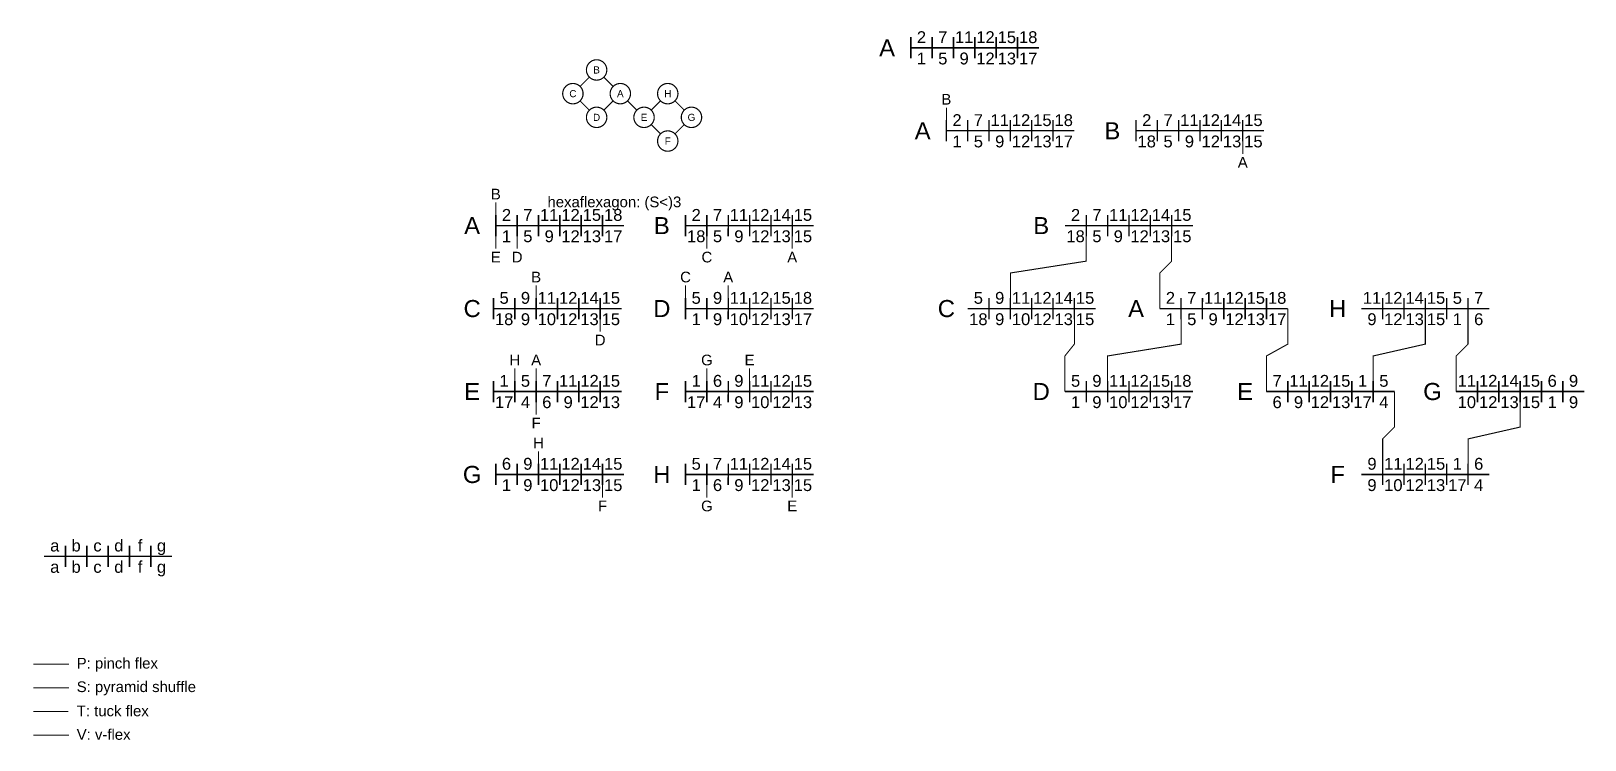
# Model space of a CAD drawing. Header units: inches. Extents: x -28 to 119, y -31 to 35.
# Drawn here: x 53.9 to 119.4, y -26.2 to 3.7 of the extents above; entities that cross this region are included whole.
import ezdxf
from ezdxf.enums import TextEntityAlignment as Align

# ---------------------------------------------------------------- set-up
doc = ezdxf.new("R2010")
doc.units = ezdxf.units.IN
doc.header["$LTSCALE"] = 0.5
doc.header["$MEASUREMENT"] = 0
doc.linetypes.add('DASHED', pattern=[0.75, 0.5, -0.25])
doc.linetypes.add('DIVIDE', pattern=[1.25, 0.5, -0.25, 0, -0.25, 0, -0.25])
for name, color, linetype in [('flex pinch', 7, 'Continuous'), ('flex pyramid shuffle', 10, 'DASHED'), ('flex tuck', 150, 'Continuous'), ('flex v', 82, 'DIVIDE'), ('state-separator', 252, 'Continuous'), ('states', 7, 'Continuous')]:
    doc.layers.add(name, color=color, linetype=linetype)
doc.styles.add('Arial', font='ARIAL.TTF')

# ---------------------------------------------------------------- blocks, each defined once
blk = doc.blocks.new('state3', base_point=(54.45, -18.45))
at = {"layer": 'state-separator', "const_width": 0.06}
for points in [[(55.349888, -18.9), (55.350113, -18)], [(56.249888, -18.9), (56.250113, -18)], [(57.149888, -18.9), (57.150113, -18)], [(58.049886, -18.9), (58.050114, -18)], [(58.949886, -18.9), (58.950114, -18)], [(59.85, -18.45), (54.45, -18.45)]]:
    blk.add_lwpolyline(points, dxfattribs=at)
at = {"style": 'Arial'}
for tag, p in [('a', (54.899884, -18)), ('b', (55.799884, -18)), ('c', (56.699937, -18)), ('d', (57.599884, -18)), ('f', (58.49992, -18)), ('g', (59.399884, -18)), ('a', (54.899884, -18.9)), ('b', (55.799884, -18.9)), ('c', (56.699937, -18.9)), ('d', (57.599884, -18.9)), ('f', (58.49992, -18.9)), ('g', (59.399884, -18.9))]:
    blk.add_attdef(tag, text='', height=0.5, dxfattribs=at).set_placement(p, align=Align.MIDDLE_CENTER)

msp = doc.modelspace()

# ---------------------------------------------------------------- linework, layer by layer
at = {"const_width": 0.050116}
for points in [[(77.74999, 2.496669, 1), (77.74999, 1.637305, 1)], [(76.750083, 1.496669, 1), (76.750083, 0.637305, 1)], [(78.749929, 1.496669, 1), (78.749929, 0.637305, 1)], [(80.750022, 1.496669, 1), (80.750022, 0.637305, 1)], [(77.750108, 0.496669, 1), (77.750108, -0.362695, 1)], [(79.74999, 0.496669, 1), (79.74999, -0.362695, 1)], [(81.749962, 0.496669, 1), (81.749962, -0.362695, 1)], [(80.74984, -0.503331, 1), (80.74984, -1.362695, 1)]]:
    msp.add_lwpolyline(points, format="xyb", close=True, dxfattribs=at)
at = {"layer": 'flex pinch', "const_width": 0.04413}
msp.add_lwpolyline([(55.5, -23), (54, -23)], dxfattribs=at)
at = {"layer": 'flex pyramid shuffle'}
for points, const_width in [([(77.440901, 1.757685), (77.049917, 1.366819)], 0.0441), ([(78.059147, 1.757811), (78.45006, 1.366874)], 0.0441), ([(77.05924, 0.757811), (77.450153, 0.366874)], 0.0441), ([(78.440926, 0.757685), (78.049942, 0.366819)], 0.0441), ([(79.059086, 0.757811), (79.449999, 0.366874)], 0.0441), ([(80.440808, 0.757685), (80.049824, 0.366819)], 0.0441), ([(81.059179, 0.757811), (81.450092, 0.366874)], 0.0441), ([(92.500101, 0.478412), (92.5, -0.5)], 0.0441), ([(80.059147, -0.242189), (80.45006, -0.633126)], 0.0441), ([(81.440658, -0.242315), (81.049674, -0.633181)], 0.0441), ([(105, -0.5), (104.999899, -1.478412)], 0.0441), ([(73.500101, -3.521588), (73.5, -4.5)], 0.0441), ([(73.5, -4.5), (73.499899, -5.478412)], 0.0441), ([(74.4, -4.5), (74.399899, -5.478412)], 0.0441), ([(82.4, -4.5), (82.399899, -5.478412)], 0.0441), ([(86, -4.5), (85.999899, -5.478412)], 0.0441), ([(98.399541, -4.5), (98.3995, -6), (95.1998, -6.5), (95.199777, -8)], 0.0441), ([(101.999541, -4.5), (101.9995, -6), (101.500023, -6.5), (101.5, -8)], 0.0441), ([(75.200368, -7.021588), (75.200268, -8)], 0.0441), ([(81.5001, -7.021588), (81.5, -8)], 0.0441), ([(83.3001, -7.021588), (83.3, -8)], 0.0441), ([(77.900268, -8), (77.900167, -8.978412)], 0.0441), ([(97.899777, -8), (97.899735, -9.5), (97.500023, -10), (97.5, -11.5)], 0.0441), ([(102.4, -8), (102.399959, -9.5), (99.300023, -10), (99.3, -11.5)], 0.0441), ([(106.9, -8), (106.899959, -9.5), (106.000023, -10), (106, -11.5)], 0.0441), ([(112.699508, -8), (112.699467, -9.5), (110.500023, -10), (110.5, -11.5)], 0.0441), ([(114.499508, -8), (114.499467, -9.5), (113.999752, -10), (113.999729, -11.5)], 0.0441), ([(74.300388, -10.521588), (74.300288, -11.5)], 0.0441), ([(75.200388, -10.521588), (75.200288, -11.5)], 0.0441), ([(82.4001, -10.521588), (82.4, -11.5)], 0.0441), ([(84.2001, -10.521588), (84.2, -11.5)], 0.0441), ([(75.200288, -11.5), (75.200187, -12.478412)], 0.0441), ([(111.4, -11.5), (111.399959, -13), (110.900023, -13.5), (110.9, -15)], 0.0441), ([(116.699729, -11.5), (116.699688, -13), (114.500023, -13.5), (114.5, -15)], 0.0441), ([(75.3001, -14.021588), (75.3, -15)], 0.0441), ([(78, -15), (77.999899, -15.978412)], 0.0441), ([(82.4, -15), (82.399899, -15.978412)], 0.0441), ([(86, -15), (85.999899, -15.978412)], 0.0441), ([(55.5, -24), (54, -24)], 0.04413)]:
    msp.add_lwpolyline(points, dxfattribs=dict(at, const_width=const_width))
at = {"layer": 'flex tuck'}
msp.add_lwpolyline([(55.5, -25, 0, 0.2, 0), (55.2, -25, 0.0441, 0.0441, 0), (54, -25, 0.04413, 0.04413, 0)], format="xyseb", dxfattribs=at)
at = {"layer": 'flex v', "const_width": 0.04413}
msp.add_lwpolyline([(55.5, -26), (54, -26)], dxfattribs=at)
at = {"layer": 'state-separator', "const_width": 0.06}
for points in [[(90.999888, 2.55), (91.000113, 3.45)], [(92.499888, -0.95), (92.500113, -0.05)], [(100.499888, -0.95), (100.500113, -0.05)], [(73.499888, -4.95), (73.500113, -4.05)], [(81.499888, -4.95), (81.500113, -4.05)], [(73.400156, -8.45), (73.400381, -7.55)], [(81.499888, -8.45), (81.500113, -7.55)], [(73.400176, -11.95), (73.400401, -11.05)], [(81.499888, -11.95), (81.500113, -11.05)], [(73.499888, -15.45), (73.500113, -14.55)], [(81.499888, -15.45), (81.500113, -14.55)], [(55.349888, -18.9), (55.350113, -18)], [(56.249888, -18.9), (56.250113, -18)], [(57.149888, -18.9), (57.150113, -18)], [(58.049886, -18.9), (58.050114, -18)], [(58.949886, -18.9), (58.950114, -18)], [(59.85, -18.45), (54.45, -18.45)]]:
    msp.add_lwpolyline(points, dxfattribs=at)

# ---------------------------------------------------------------- block references
ref = msp.add_blockref('state3', (91, 3))
ref.add_attrib('a', '2', dxfattribs={"height": 0.5, "style": 'Arial'}).set_placement((91.450155, 3.45), align=Align.MIDDLE_CENTER)
ref.add_attrib('b', '7', dxfattribs={"height": 0.5, "style": 'Arial'}).set_placement((92.349972, 3.45), align=Align.MIDDLE_CENTER)
ref.add_attrib('c', '11', dxfattribs={"height": 0.5, "style": 'Arial'}).set_placement((93.250111, 3.45), align=Align.MIDDLE_CENTER)
ref.add_attrib('d', '12', dxfattribs={"height": 0.5, "style": 'Arial'}).set_placement((94.150059, 3.45), align=Align.MIDDLE_CENTER)
ref.add_attrib('f', '15', dxfattribs={"height": 0.5, "style": 'Arial'}).set_placement((95.050094, 3.45), align=Align.MIDDLE_CENTER)
ref.add_attrib('g', '18', dxfattribs={"height": 0.5, "style": 'Arial'}).set_placement((95.950059, 3.45), align=Align.MIDDLE_CENTER)
ref.add_attrib('a', '1', dxfattribs={"height": 0.5, "style": 'Arial'}).set_placement((91.449972, 2.55), align=Align.MIDDLE_CENTER)
ref.add_attrib('b', '5', dxfattribs={"height": 0.5, "style": 'Arial'}).set_placement((92.349972, 2.55), align=Align.MIDDLE_CENTER)
ref.add_attrib('c', '9', dxfattribs={"height": 0.5, "style": 'Arial'}).set_placement((93.250024, 2.55), align=Align.MIDDLE_CENTER)
ref.add_attrib('d', '12', dxfattribs={"height": 0.5, "style": 'Arial'}).set_placement((94.150059, 2.55), align=Align.MIDDLE_CENTER)
ref.add_attrib('f', '13', dxfattribs={"height": 0.5, "style": 'Arial'}).set_placement((95.049992, 2.55), align=Align.MIDDLE_CENTER)
ref.add_attrib('g', '17', dxfattribs={"height": 0.5, "style": 'Arial'}).set_placement((95.949956, 2.55), align=Align.MIDDLE_CENTER)
ref = msp.add_blockref('state3', (92.5, -0.5))
ref.add_attrib('a', '2', dxfattribs={"height": 0.5, "style": 'Arial'}).set_placement((92.950155, -0.05), align=Align.MIDDLE_CENTER)
ref.add_attrib('b', '7', dxfattribs={"height": 0.5, "style": 'Arial'}).set_placement((93.849884, -0.05), align=Align.MIDDLE_CENTER)
ref.add_attrib('c', '11', dxfattribs={"height": 0.5, "style": 'Arial'}).set_placement((94.749937, -0.05), align=Align.MIDDLE_CENTER)
ref.add_attrib('d', '12', dxfattribs={"height": 0.5, "style": 'Arial'}).set_placement((95.649884, -0.05), align=Align.MIDDLE_CENTER)
ref.add_attrib('f', '15', dxfattribs={"height": 0.5, "style": 'Arial'}).set_placement((96.54992, -0.05), align=Align.MIDDLE_CENTER)
ref.add_attrib('g', '18', dxfattribs={"height": 0.5, "style": 'Arial'}).set_placement((97.449884, -0.05), align=Align.MIDDLE_CENTER)
ref.add_attrib('a', '1', dxfattribs={"height": 0.5, "style": 'Arial'}).set_placement((92.950155, -0.95), align=Align.MIDDLE_CENTER)
ref.add_attrib('b', '5', dxfattribs={"height": 0.5, "style": 'Arial'}).set_placement((93.850155, -0.95), align=Align.MIDDLE_CENTER)
ref.add_attrib('c', '9', dxfattribs={"height": 0.5, "style": 'Arial'}).set_placement((94.750207, -0.95), align=Align.MIDDLE_CENTER)
ref.add_attrib('d', '12', dxfattribs={"height": 0.5, "style": 'Arial'}).set_placement((95.650426, -0.95), align=Align.MIDDLE_CENTER)
ref.add_attrib('f', '13', dxfattribs={"height": 0.5, "style": 'Arial'}).set_placement((96.550461, -0.95), align=Align.MIDDLE_CENTER)
ref.add_attrib('g', '17', dxfattribs={"height": 0.5, "style": 'Arial'}).set_placement((97.450426, -0.95), align=Align.MIDDLE_CENTER)
ref = msp.add_blockref('state3', (100.5, -0.5))
ref.add_attrib('a', '2', dxfattribs={"height": 0.5, "style": 'Arial'}).set_placement((100.94992, -0.05), align=Align.MIDDLE_CENTER)
ref.add_attrib('b', '7', dxfattribs={"height": 0.5, "style": 'Arial'}).set_placement((101.849884, -0.05), align=Align.MIDDLE_CENTER)
ref.add_attrib('c', '11', dxfattribs={"height": 0.5, "style": 'Arial'}).set_placement((102.749937, -0.05), align=Align.MIDDLE_CENTER)
ref.add_attrib('d', '12', dxfattribs={"height": 0.5, "style": 'Arial'}).set_placement((103.649993, -0.05), align=Align.MIDDLE_CENTER)
ref.add_attrib('f', '14', dxfattribs={"height": 0.5, "style": 'Arial'}).set_placement((104.54992, -0.05), align=Align.MIDDLE_CENTER)
ref.add_attrib('g', '15', dxfattribs={"height": 0.5, "style": 'Arial'}).set_placement((105.449884, -0.05), align=Align.MIDDLE_CENTER)
ref.add_attrib('a', '18', dxfattribs={"height": 0.5, "style": 'Arial'}).set_placement((100.949956, -0.95), align=Align.MIDDLE_CENTER)
ref.add_attrib('b', '5', dxfattribs={"height": 0.5, "style": 'Arial'}).set_placement((101.850155, -0.95), align=Align.MIDDLE_CENTER)
ref.add_attrib('c', '9', dxfattribs={"height": 0.5, "style": 'Arial'}).set_placement((102.750207, -0.95), align=Align.MIDDLE_CENTER)
ref.add_attrib('d', '12', dxfattribs={"height": 0.5, "style": 'Arial'}).set_placement((103.650426, -0.95), align=Align.MIDDLE_CENTER)
ref.add_attrib('f', '13', dxfattribs={"height": 0.5, "style": 'Arial'}).set_placement((104.550028, -0.95), align=Align.MIDDLE_CENTER)
ref.add_attrib('g', '15', dxfattribs={"height": 0.5, "style": 'Arial'}).set_placement((105.449884, -0.95), align=Align.MIDDLE_CENTER)
ref = msp.add_blockref('state3', (73.5, -4.5))
ref.add_attrib('a', '2', dxfattribs={"height": 0.5, "style": 'Arial'}).set_placement((73.950155, -4.05), align=Align.MIDDLE_CENTER)
ref.add_attrib('b', '7', dxfattribs={"height": 0.5, "style": 'Arial'}).set_placement((74.849884, -4.05), align=Align.MIDDLE_CENTER)
ref.add_attrib('c', '11', dxfattribs={"height": 0.5, "style": 'Arial'}).set_placement((75.749937, -4.05), align=Align.MIDDLE_CENTER)
ref.add_attrib('d', '12', dxfattribs={"height": 0.5, "style": 'Arial'}).set_placement((76.649884, -4.05), align=Align.MIDDLE_CENTER)
ref.add_attrib('f', '15', dxfattribs={"height": 0.5, "style": 'Arial'}).set_placement((77.54992, -4.05), align=Align.MIDDLE_CENTER)
ref.add_attrib('g', '18', dxfattribs={"height": 0.5, "style": 'Arial'}).set_placement((78.449884, -4.05), align=Align.MIDDLE_CENTER)
ref.add_attrib('a', '1', dxfattribs={"height": 0.5, "style": 'Arial'}).set_placement((73.950155, -4.95), align=Align.MIDDLE_CENTER)
ref.add_attrib('b', '5', dxfattribs={"height": 0.5, "style": 'Arial'}).set_placement((74.850155, -4.95), align=Align.MIDDLE_CENTER)
ref.add_attrib('c', '9', dxfattribs={"height": 0.5, "style": 'Arial'}).set_placement((75.750207, -4.95), align=Align.MIDDLE_CENTER)
ref.add_attrib('d', '12', dxfattribs={"height": 0.5, "style": 'Arial'}).set_placement((76.650426, -4.95), align=Align.MIDDLE_CENTER)
ref.add_attrib('f', '13', dxfattribs={"height": 0.5, "style": 'Arial'}).set_placement((77.550461, -4.95), align=Align.MIDDLE_CENTER)
ref.add_attrib('g', '17', dxfattribs={"height": 0.5, "style": 'Arial'}).set_placement((78.450426, -4.95), align=Align.MIDDLE_CENTER)
ref = msp.add_blockref('state3', (81.5, -4.5))
ref.add_attrib('a', '2', dxfattribs={"height": 0.5, "style": 'Arial'}).set_placement((81.94992, -4.05), align=Align.MIDDLE_CENTER)
ref.add_attrib('b', '7', dxfattribs={"height": 0.5, "style": 'Arial'}).set_placement((82.849884, -4.05), align=Align.MIDDLE_CENTER)
ref.add_attrib('c', '11', dxfattribs={"height": 0.5, "style": 'Arial'}).set_placement((83.749937, -4.05), align=Align.MIDDLE_CENTER)
ref.add_attrib('d', '12', dxfattribs={"height": 0.5, "style": 'Arial'}).set_placement((84.649993, -4.05), align=Align.MIDDLE_CENTER)
ref.add_attrib('f', '14', dxfattribs={"height": 0.5, "style": 'Arial'}).set_placement((85.54992, -4.05), align=Align.MIDDLE_CENTER)
ref.add_attrib('g', '15', dxfattribs={"height": 0.5, "style": 'Arial'}).set_placement((86.449884, -4.05), align=Align.MIDDLE_CENTER)
ref.add_attrib('a', '18', dxfattribs={"height": 0.5, "style": 'Arial'}).set_placement((81.949956, -4.95), align=Align.MIDDLE_CENTER)
ref.add_attrib('b', '5', dxfattribs={"height": 0.5, "style": 'Arial'}).set_placement((82.850155, -4.95), align=Align.MIDDLE_CENTER)
ref.add_attrib('c', '9', dxfattribs={"height": 0.5, "style": 'Arial'}).set_placement((83.750207, -4.95), align=Align.MIDDLE_CENTER)
ref.add_attrib('d', '12', dxfattribs={"height": 0.5, "style": 'Arial'}).set_placement((84.650426, -4.95), align=Align.MIDDLE_CENTER)
ref.add_attrib('f', '13', dxfattribs={"height": 0.5, "style": 'Arial'}).set_placement((85.550028, -4.95), align=Align.MIDDLE_CENTER)
ref.add_attrib('g', '15', dxfattribs={"height": 0.5, "style": 'Arial'}).set_placement((86.449884, -4.95), align=Align.MIDDLE_CENTER)
ref = msp.add_blockref('state3', (97.499541, -4.5))
ref.add_attrib('a', '2', dxfattribs={"height": 0.5, "style": 'Arial'}).set_placement((97.949462, -4.05), align=Align.MIDDLE_CENTER)
ref.add_attrib('b', '7', dxfattribs={"height": 0.5, "style": 'Arial'}).set_placement((98.849513, -4.05), align=Align.MIDDLE_CENTER)
ref.add_attrib('c', '11', dxfattribs={"height": 0.5, "style": 'Arial'}).set_placement((99.749478, -4.05), align=Align.MIDDLE_CENTER)
ref.add_attrib('d', '12', dxfattribs={"height": 0.5, "style": 'Arial'}).set_placement((100.649426, -4.05), align=Align.MIDDLE_CENTER)
ref.add_attrib('f', '14', dxfattribs={"height": 0.5, "style": 'Arial'}).set_placement((101.549461, -4.05), align=Align.MIDDLE_CENTER)
ref.add_attrib('g', '15', dxfattribs={"height": 0.5, "style": 'Arial'}).set_placement((102.4496, -4.05), align=Align.MIDDLE_CENTER)
ref.add_attrib('a', '18', dxfattribs={"height": 0.5, "style": 'Arial'}).set_placement((97.9496, -4.95), align=Align.MIDDLE_CENTER)
ref.add_attrib('b', '5', dxfattribs={"height": 0.5, "style": 'Arial'}).set_placement((98.849513, -4.95), align=Align.MIDDLE_CENTER)
ref.add_attrib('c', '9', dxfattribs={"height": 0.5, "style": 'Arial'}).set_placement((99.749749, -4.95), align=Align.MIDDLE_CENTER)
ref.add_attrib('d', '12', dxfattribs={"height": 0.5, "style": 'Arial'}).set_placement((100.6496, -4.95), align=Align.MIDDLE_CENTER)
ref.add_attrib('f', '13', dxfattribs={"height": 0.5, "style": 'Arial'}).set_placement((101.549636, -4.95), align=Align.MIDDLE_CENTER)
ref.add_attrib('g', '15', dxfattribs={"height": 0.5, "style": 'Arial'}).set_placement((102.4496, -4.95), align=Align.MIDDLE_CENTER)
ref = msp.add_blockref('state3', (73.400268, -8))
ref.add_attrib('a', '5', dxfattribs={"height": 0.5, "style": 'Arial'}).set_placement((73.850153, -7.55), align=Align.MIDDLE_CENTER)
ref.add_attrib('b', '9', dxfattribs={"height": 0.5, "style": 'Arial'}).set_placement((74.750153, -7.55), align=Align.MIDDLE_CENTER)
ref.add_attrib('c', '11', dxfattribs={"height": 0.5, "style": 'Arial'}).set_placement((75.650746, -7.55), align=Align.MIDDLE_CENTER)
ref.add_attrib('d', '12', dxfattribs={"height": 0.5, "style": 'Arial'}).set_placement((76.550153, -7.55), align=Align.MIDDLE_CENTER)
ref.add_attrib('f', '14', dxfattribs={"height": 0.5, "style": 'Arial'}).set_placement((77.450296, -7.55), align=Align.MIDDLE_CENTER)
ref.add_attrib('g', '15', dxfattribs={"height": 0.5, "style": 'Arial'}).set_placement((78.350153, -7.55), align=Align.MIDDLE_CENTER)
ref.add_attrib('a', '18', dxfattribs={"height": 0.5, "style": 'Arial'}).set_placement((73.850153, -8.45), align=Align.MIDDLE_CENTER)
ref.add_attrib('b', '9', dxfattribs={"height": 0.5, "style": 'Arial'}).set_placement((74.750153, -8.45), align=Align.MIDDLE_CENTER)
ref.add_attrib('c', '10', dxfattribs={"height": 0.5, "style": 'Arial'}).set_placement((75.650205, -8.45), align=Align.MIDDLE_CENTER)
ref.add_attrib('d', '12', dxfattribs={"height": 0.5, "style": 'Arial'}).set_placement((76.550153, -8.45), align=Align.MIDDLE_CENTER)
ref.add_attrib('f', '13', dxfattribs={"height": 0.5, "style": 'Arial'}).set_placement((77.45073, -8.45), align=Align.MIDDLE_CENTER)
ref.add_attrib('g', '15', dxfattribs={"height": 0.5, "style": 'Arial'}).set_placement((78.350694, -8.45), align=Align.MIDDLE_CENTER)
ref = msp.add_blockref('state3', (81.5, -8))
ref.add_attrib('a', '5', dxfattribs={"height": 0.5, "style": 'Arial'}).set_placement((81.949884, -7.55), align=Align.MIDDLE_CENTER)
ref.add_attrib('b', '9', dxfattribs={"height": 0.5, "style": 'Arial'}).set_placement((82.849939, -7.55), align=Align.MIDDLE_CENTER)
ref.add_attrib('c', '11', dxfattribs={"height": 0.5, "style": 'Arial'}).set_placement((83.749937, -7.55), align=Align.MIDDLE_CENTER)
ref.add_attrib('d', '12', dxfattribs={"height": 0.5, "style": 'Arial'}).set_placement((84.649993, -7.55), align=Align.MIDDLE_CENTER)
ref.add_attrib('f', '15', dxfattribs={"height": 0.5, "style": 'Arial'}).set_placement((85.54992, -7.55), align=Align.MIDDLE_CENTER)
ref.add_attrib('g', '18', dxfattribs={"height": 0.5, "style": 'Arial'}).set_placement((86.449884, -7.55), align=Align.MIDDLE_CENTER)
ref.add_attrib('a', '1', dxfattribs={"height": 0.5, "style": 'Arial'}).set_placement((81.950155, -8.45), align=Align.MIDDLE_CENTER)
ref.add_attrib('b', '9', dxfattribs={"height": 0.5, "style": 'Arial'}).set_placement((82.850155, -8.45), align=Align.MIDDLE_CENTER)
ref.add_attrib('c', '10', dxfattribs={"height": 0.5, "style": 'Arial'}).set_placement((83.749937, -8.45), align=Align.MIDDLE_CENTER)
ref.add_attrib('d', '12', dxfattribs={"height": 0.5, "style": 'Arial'}).set_placement((84.649884, -8.45), align=Align.MIDDLE_CENTER)
ref.add_attrib('f', '13', dxfattribs={"height": 0.5, "style": 'Arial'}).set_placement((85.54992, -8.45), align=Align.MIDDLE_CENTER)
ref.add_attrib('g', '17', dxfattribs={"height": 0.5, "style": 'Arial'}).set_placement((86.449884, -8.45), align=Align.MIDDLE_CENTER)
ref = msp.add_blockref('state3', (93.399777, -8))
ref.add_attrib('a', '5', dxfattribs={"height": 0.5, "style": 'Arial'}).set_placement((93.849661, -7.55), align=Align.MIDDLE_CENTER)
ref.add_attrib('b', '9', dxfattribs={"height": 0.5, "style": 'Arial'}).set_placement((94.749661, -7.55), align=Align.MIDDLE_CENTER)
ref.add_attrib('c', '11', dxfattribs={"height": 0.5, "style": 'Arial'}).set_placement((95.649888, -7.55), align=Align.MIDDLE_CENTER)
ref.add_attrib('d', '12', dxfattribs={"height": 0.5, "style": 'Arial'}).set_placement((96.549661, -7.55), align=Align.MIDDLE_CENTER)
ref.add_attrib('f', '14', dxfattribs={"height": 0.5, "style": 'Arial'}).set_placement((97.449696, -7.55), align=Align.MIDDLE_CENTER)
ref.add_attrib('g', '15', dxfattribs={"height": 0.5, "style": 'Arial'}).set_placement((98.349733, -7.55), align=Align.MIDDLE_CENTER)
ref.add_attrib('a', '18', dxfattribs={"height": 0.5, "style": 'Arial'}).set_placement((93.849836, -8.45), align=Align.MIDDLE_CENTER)
ref.add_attrib('b', '9', dxfattribs={"height": 0.5, "style": 'Arial'}).set_placement((94.749748, -8.45), align=Align.MIDDLE_CENTER)
ref.add_attrib('c', '10', dxfattribs={"height": 0.5, "style": 'Arial'}).set_placement((95.649888, -8.45), align=Align.MIDDLE_CENTER)
ref.add_attrib('d', '12', dxfattribs={"height": 0.5, "style": 'Arial'}).set_placement((96.549836, -8.45), align=Align.MIDDLE_CENTER)
ref.add_attrib('f', '13', dxfattribs={"height": 0.5, "style": 'Arial'}).set_placement((97.449871, -8.45), align=Align.MIDDLE_CENTER)
ref.add_attrib('g', '15', dxfattribs={"height": 0.5, "style": 'Arial'}).set_placement((98.349836, -8.45), align=Align.MIDDLE_CENTER)
ref = msp.add_blockref('state3', (101.5, -8))
ref.add_attrib('a', '2', dxfattribs={"height": 0.5, "style": 'Arial'}).set_placement((101.950155, -7.55), align=Align.MIDDLE_CENTER)
ref.add_attrib('b', '7', dxfattribs={"height": 0.5, "style": 'Arial'}).set_placement((102.849972, -7.55), align=Align.MIDDLE_CENTER)
ref.add_attrib('c', '11', dxfattribs={"height": 0.5, "style": 'Arial'}).set_placement((103.750111, -7.55), align=Align.MIDDLE_CENTER)
ref.add_attrib('d', '12', dxfattribs={"height": 0.5, "style": 'Arial'}).set_placement((104.650059, -7.55), align=Align.MIDDLE_CENTER)
ref.add_attrib('f', '15', dxfattribs={"height": 0.5, "style": 'Arial'}).set_placement((105.550094, -7.55), align=Align.MIDDLE_CENTER)
ref.add_attrib('g', '18', dxfattribs={"height": 0.5, "style": 'Arial'}).set_placement((106.450059, -7.55), align=Align.MIDDLE_CENTER)
ref.add_attrib('a', '1', dxfattribs={"height": 0.5, "style": 'Arial'}).set_placement((101.949972, -8.45), align=Align.MIDDLE_CENTER)
ref.add_attrib('b', '5', dxfattribs={"height": 0.5, "style": 'Arial'}).set_placement((102.849972, -8.45), align=Align.MIDDLE_CENTER)
ref.add_attrib('c', '9', dxfattribs={"height": 0.5, "style": 'Arial'}).set_placement((103.750024, -8.45), align=Align.MIDDLE_CENTER)
ref.add_attrib('d', '12', dxfattribs={"height": 0.5, "style": 'Arial'}).set_placement((104.650059, -8.45), align=Align.MIDDLE_CENTER)
ref.add_attrib('f', '13', dxfattribs={"height": 0.5, "style": 'Arial'}).set_placement((105.550461, -8.45), align=Align.MIDDLE_CENTER)
ref.add_attrib('g', '17', dxfattribs={"height": 0.5, "style": 'Arial'}).set_placement((106.450059, -8.45), align=Align.MIDDLE_CENTER)
ref = msp.add_blockref('state3', (109.999508, -8))
ref.add_attrib('a', '11', dxfattribs={"height": 0.5, "style": 'Arial'}).set_placement((110.44948, -7.55), align=Align.MIDDLE_CENTER)
ref.add_attrib('b', '12', dxfattribs={"height": 0.5, "style": 'Arial'}).set_placement((111.34948, -7.55), align=Align.MIDDLE_CENTER)
ref.add_attrib('c', '14', dxfattribs={"height": 0.5, "style": 'Arial'}).set_placement((112.249619, -7.55), align=Align.MIDDLE_CENTER)
ref.add_attrib('d', '15', dxfattribs={"height": 0.5, "style": 'Arial'}).set_placement((113.149567, -7.55), align=Align.MIDDLE_CENTER)
ref.add_attrib('f', '5', dxfattribs={"height": 0.5, "style": 'Arial'}).set_placement((114.049603, -7.55), align=Align.MIDDLE_CENTER)
ref.add_attrib('g', '7', dxfattribs={"height": 0.5, "style": 'Arial'}).set_placement((114.949567, -7.55), align=Align.MIDDLE_CENTER)
ref.add_attrib('a', '9', dxfattribs={"height": 0.5, "style": 'Arial'}).set_placement((110.44948, -8.45), align=Align.MIDDLE_CENTER)
ref.add_attrib('b', '12', dxfattribs={"height": 0.5, "style": 'Arial'}).set_placement((111.34948, -8.45), align=Align.MIDDLE_CENTER)
ref.add_attrib('c', '13', dxfattribs={"height": 0.5, "style": 'Arial'}).set_placement((112.249532, -8.45), align=Align.MIDDLE_CENTER)
ref.add_attrib('d', '15', dxfattribs={"height": 0.5, "style": 'Arial'}).set_placement((113.149567, -8.45), align=Align.MIDDLE_CENTER)
ref.add_attrib('f', '1', dxfattribs={"height": 0.5, "style": 'Arial'}).set_placement((114.049603, -8.45), align=Align.MIDDLE_CENTER)
ref.add_attrib('g', '6', dxfattribs={"height": 0.5, "style": 'Arial'}).set_placement((114.949567, -8.45), align=Align.MIDDLE_CENTER)
ref = msp.add_blockref('state3', (73.400288, -11.5))
ref.add_attrib('a', '1', dxfattribs={"height": 0.5, "style": 'Arial'}).set_placement((73.850173, -11.05), align=Align.MIDDLE_CENTER)
ref.add_attrib('b', '5', dxfattribs={"height": 0.5, "style": 'Arial'}).set_placement((74.750443, -11.05), align=Align.MIDDLE_CENTER)
ref.add_attrib('c', '7', dxfattribs={"height": 0.5, "style": 'Arial'}).set_placement((75.650496, -11.05), align=Align.MIDDLE_CENTER)
ref.add_attrib('d', '11', dxfattribs={"height": 0.5, "style": 'Arial'}).set_placement((76.550714, -11.05), align=Align.MIDDLE_CENTER)
ref.add_attrib('f', '12', dxfattribs={"height": 0.5, "style": 'Arial'}).set_placement((77.450749, -11.05), align=Align.MIDDLE_CENTER)
ref.add_attrib('g', '15', dxfattribs={"height": 0.5, "style": 'Arial'}).set_placement((78.350281, -11.05), align=Align.MIDDLE_CENTER)
ref.add_attrib('a', '17', dxfattribs={"height": 0.5, "style": 'Arial'}).set_placement((73.850173, -11.95), align=Align.MIDDLE_CENTER)
ref.add_attrib('b', '4', dxfattribs={"height": 0.5, "style": 'Arial'}).set_placement((74.750173, -11.95), align=Align.MIDDLE_CENTER)
ref.add_attrib('c', '6', dxfattribs={"height": 0.5, "style": 'Arial'}).set_placement((75.650496, -11.95), align=Align.MIDDLE_CENTER)
ref.add_attrib('d', '9', dxfattribs={"height": 0.5, "style": 'Arial'}).set_placement((76.550173, -11.95), align=Align.MIDDLE_CENTER)
ref.add_attrib('f', '12', dxfattribs={"height": 0.5, "style": 'Arial'}).set_placement((77.450208, -11.95), align=Align.MIDDLE_CENTER)
ref.add_attrib('g', '13', dxfattribs={"height": 0.5, "style": 'Arial'}).set_placement((78.350173, -11.95), align=Align.MIDDLE_CENTER)
ref = msp.add_blockref('state3', (81.5, -11.5))
ref.add_attrib('a', '1', dxfattribs={"height": 0.5, "style": 'Arial'}).set_placement((81.950155, -11.05), align=Align.MIDDLE_CENTER)
ref.add_attrib('b', '6', dxfattribs={"height": 0.5, "style": 'Arial'}).set_placement((82.849884, -11.05), align=Align.MIDDLE_CENTER)
ref.add_attrib('c', '9', dxfattribs={"height": 0.5, "style": 'Arial'}).set_placement((83.749937, -11.05), align=Align.MIDDLE_CENTER)
ref.add_attrib('d', '11', dxfattribs={"height": 0.5, "style": 'Arial'}).set_placement((84.649884, -11.05), align=Align.MIDDLE_CENTER)
ref.add_attrib('f', '12', dxfattribs={"height": 0.5, "style": 'Arial'}).set_placement((85.54992, -11.05), align=Align.MIDDLE_CENTER)
ref.add_attrib('g', '15', dxfattribs={"height": 0.5, "style": 'Arial'}).set_placement((86.449884, -11.05), align=Align.MIDDLE_CENTER)
ref.add_attrib('a', '17', dxfattribs={"height": 0.5, "style": 'Arial'}).set_placement((81.949884, -11.95), align=Align.MIDDLE_CENTER)
ref.add_attrib('b', '4', dxfattribs={"height": 0.5, "style": 'Arial'}).set_placement((82.850155, -11.95), align=Align.MIDDLE_CENTER)
ref.add_attrib('c', '9', dxfattribs={"height": 0.5, "style": 'Arial'}).set_placement((83.750207, -11.95), align=Align.MIDDLE_CENTER)
ref.add_attrib('d', '10', dxfattribs={"height": 0.5, "style": 'Arial'}).set_placement((84.649884, -11.95), align=Align.MIDDLE_CENTER)
ref.add_attrib('f', '12', dxfattribs={"height": 0.5, "style": 'Arial'}).set_placement((85.54992, -11.95), align=Align.MIDDLE_CENTER)
ref.add_attrib('g', '13', dxfattribs={"height": 0.5, "style": 'Arial'}).set_placement((86.449884, -11.95), align=Align.MIDDLE_CENTER)
ref = msp.add_blockref('state3', (97.5, -11.5))
ref.add_attrib('a', '5', dxfattribs={"height": 0.5, "style": 'Arial'}).set_placement((97.949884, -11.05), align=Align.MIDDLE_CENTER)
ref.add_attrib('b', '9', dxfattribs={"height": 0.5, "style": 'Arial'}).set_placement((98.849972, -11.05), align=Align.MIDDLE_CENTER)
ref.add_attrib('c', '11', dxfattribs={"height": 0.5, "style": 'Arial'}).set_placement((99.750111, -11.05), align=Align.MIDDLE_CENTER)
ref.add_attrib('d', '12', dxfattribs={"height": 0.5, "style": 'Arial'}).set_placement((100.649993, -11.05), align=Align.MIDDLE_CENTER)
ref.add_attrib('f', '15', dxfattribs={"height": 0.5, "style": 'Arial'}).set_placement((101.54992, -11.05), align=Align.MIDDLE_CENTER)
ref.add_attrib('g', '18', dxfattribs={"height": 0.5, "style": 'Arial'}).set_placement((102.450059, -11.05), align=Align.MIDDLE_CENTER)
ref.add_attrib('a', '1', dxfattribs={"height": 0.5, "style": 'Arial'}).set_placement((97.950155, -11.95), align=Align.MIDDLE_CENTER)
ref.add_attrib('b', '9', dxfattribs={"height": 0.5, "style": 'Arial'}).set_placement((98.849939, -11.95), align=Align.MIDDLE_CENTER)
ref.add_attrib('c', '10', dxfattribs={"height": 0.5, "style": 'Arial'}).set_placement((99.750045, -11.95), align=Align.MIDDLE_CENTER)
ref.add_attrib('d', '12', dxfattribs={"height": 0.5, "style": 'Arial'}).set_placement((100.649884, -11.95), align=Align.MIDDLE_CENTER)
ref.add_attrib('f', '13', dxfattribs={"height": 0.5, "style": 'Arial'}).set_placement((101.550094, -11.95), align=Align.MIDDLE_CENTER)
ref.add_attrib('g', '17', dxfattribs={"height": 0.5, "style": 'Arial'}).set_placement((102.450059, -11.95), align=Align.MIDDLE_CENTER)
ref = msp.add_blockref('state3', (106, -11.5))
ref.add_attrib('a', '7', dxfattribs={"height": 0.5, "style": 'Arial'}).set_placement((106.449972, -11.05), align=Align.MIDDLE_CENTER)
ref.add_attrib('b', '11', dxfattribs={"height": 0.5, "style": 'Arial'}).set_placement((107.349972, -11.05), align=Align.MIDDLE_CENTER)
ref.add_attrib('c', '12', dxfattribs={"height": 0.5, "style": 'Arial'}).set_placement((108.250024, -11.05), align=Align.MIDDLE_CENTER)
ref.add_attrib('d', '15', dxfattribs={"height": 0.5, "style": 'Arial'}).set_placement((109.150059, -11.05), align=Align.MIDDLE_CENTER)
ref.add_attrib('f', '1', dxfattribs={"height": 0.5, "style": 'Arial'}).set_placement((110.050094, -11.05), align=Align.MIDDLE_CENTER)
ref.add_attrib('g', '5', dxfattribs={"height": 0.5, "style": 'Arial'}).set_placement((110.950059, -11.05), align=Align.MIDDLE_CENTER)
ref.add_attrib('a', '6', dxfattribs={"height": 0.5, "style": 'Arial'}).set_placement((106.450059, -11.95), align=Align.MIDDLE_CENTER)
ref.add_attrib('b', '9', dxfattribs={"height": 0.5, "style": 'Arial'}).set_placement((107.349972, -11.95), align=Align.MIDDLE_CENTER)
ref.add_attrib('c', '12', dxfattribs={"height": 0.5, "style": 'Arial'}).set_placement((108.250024, -11.95), align=Align.MIDDLE_CENTER)
ref.add_attrib('d', '13', dxfattribs={"height": 0.5, "style": 'Arial'}).set_placement((109.149972, -11.95), align=Align.MIDDLE_CENTER)
ref.add_attrib('f', '17', dxfattribs={"height": 0.5, "style": 'Arial'}).set_placement((110.050094, -11.95), align=Align.MIDDLE_CENTER)
ref.add_attrib('g', '4', dxfattribs={"height": 0.5, "style": 'Arial'}).set_placement((110.950059, -11.95), align=Align.MIDDLE_CENTER)
ref = msp.add_blockref('state3', (113.999729, -11.5))
ref.add_attrib('a', '11', dxfattribs={"height": 0.5, "style": 'Arial'}).set_placement((114.449701, -11.05), align=Align.MIDDLE_CENTER)
ref.add_attrib('b', '12', dxfattribs={"height": 0.5, "style": 'Arial'}).set_placement((115.349701, -11.05), align=Align.MIDDLE_CENTER)
ref.add_attrib('c', '14', dxfattribs={"height": 0.5, "style": 'Arial'}).set_placement((116.24984, -11.05), align=Align.MIDDLE_CENTER)
ref.add_attrib('d', '15', dxfattribs={"height": 0.5, "style": 'Arial'}).set_placement((117.149788, -11.05), align=Align.MIDDLE_CENTER)
ref.add_attrib('f', '6', dxfattribs={"height": 0.5, "style": 'Arial'}).set_placement((118.049824, -11.05), align=Align.MIDDLE_CENTER)
ref.add_attrib('g', '9', dxfattribs={"height": 0.5, "style": 'Arial'}).set_placement((118.949788, -11.05), align=Align.MIDDLE_CENTER)
ref.add_attrib('a', '10', dxfattribs={"height": 0.5, "style": 'Arial'}).set_placement((114.449701, -11.95), align=Align.MIDDLE_CENTER)
ref.add_attrib('b', '12', dxfattribs={"height": 0.5, "style": 'Arial'}).set_placement((115.349701, -11.95), align=Align.MIDDLE_CENTER)
ref.add_attrib('c', '13', dxfattribs={"height": 0.5, "style": 'Arial'}).set_placement((116.24984, -11.95), align=Align.MIDDLE_CENTER)
ref.add_attrib('d', '15', dxfattribs={"height": 0.5, "style": 'Arial'}).set_placement((117.149788, -11.95), align=Align.MIDDLE_CENTER)
ref.add_attrib('f', '1', dxfattribs={"height": 0.5, "style": 'Arial'}).set_placement((118.049824, -11.95), align=Align.MIDDLE_CENTER)
ref.add_attrib('g', '9', dxfattribs={"height": 0.5, "style": 'Arial'}).set_placement((118.949788, -11.95), align=Align.MIDDLE_CENTER)
ref = msp.add_blockref('state3', (73.5, -15))
ref.add_attrib('a', '6', dxfattribs={"height": 0.5, "style": 'Arial'}).set_placement((73.949884, -14.55), align=Align.MIDDLE_CENTER)
ref.add_attrib('b', '9', dxfattribs={"height": 0.5, "style": 'Arial'}).set_placement((74.849884, -14.55), align=Align.MIDDLE_CENTER)
ref.add_attrib('c', '11', dxfattribs={"height": 0.5, "style": 'Arial'}).set_placement((75.750478, -14.55), align=Align.MIDDLE_CENTER)
ref.add_attrib('d', '12', dxfattribs={"height": 0.5, "style": 'Arial'}).set_placement((76.650426, -14.55), align=Align.MIDDLE_CENTER)
ref.add_attrib('f', '14', dxfattribs={"height": 0.5, "style": 'Arial'}).set_placement((77.550461, -14.55), align=Align.MIDDLE_CENTER)
ref.add_attrib('g', '15', dxfattribs={"height": 0.5, "style": 'Arial'}).set_placement((78.450426, -14.55), align=Align.MIDDLE_CENTER)
ref.add_attrib('a', '1', dxfattribs={"height": 0.5, "style": 'Arial'}).set_placement((73.949884, -15.45), align=Align.MIDDLE_CENTER)
ref.add_attrib('b', '9', dxfattribs={"height": 0.5, "style": 'Arial'}).set_placement((74.849884, -15.45), align=Align.MIDDLE_CENTER)
ref.add_attrib('c', '10', dxfattribs={"height": 0.5, "style": 'Arial'}).set_placement((75.749937, -15.45), align=Align.MIDDLE_CENTER)
ref.add_attrib('d', '12', dxfattribs={"height": 0.5, "style": 'Arial'}).set_placement((76.649884, -15.45), align=Align.MIDDLE_CENTER)
ref.add_attrib('f', '13', dxfattribs={"height": 0.5, "style": 'Arial'}).set_placement((77.54992, -15.45), align=Align.MIDDLE_CENTER)
ref.add_attrib('g', '15', dxfattribs={"height": 0.5, "style": 'Arial'}).set_placement((78.450426, -15.45), align=Align.MIDDLE_CENTER)
ref = msp.add_blockref('state3', (81.5, -15))
ref.add_attrib('a', '5', dxfattribs={"height": 0.5, "style": 'Arial'}).set_placement((81.949884, -14.55), align=Align.MIDDLE_CENTER)
ref.add_attrib('b', '7', dxfattribs={"height": 0.5, "style": 'Arial'}).set_placement((82.849884, -14.55), align=Align.MIDDLE_CENTER)
ref.add_attrib('c', '11', dxfattribs={"height": 0.5, "style": 'Arial'}).set_placement((83.749937, -14.55), align=Align.MIDDLE_CENTER)
ref.add_attrib('d', '12', dxfattribs={"height": 0.5, "style": 'Arial'}).set_placement((84.649884, -14.55), align=Align.MIDDLE_CENTER)
ref.add_attrib('f', '14', dxfattribs={"height": 0.5, "style": 'Arial'}).set_placement((85.54992, -14.55), align=Align.MIDDLE_CENTER)
ref.add_attrib('g', '15', dxfattribs={"height": 0.5, "style": 'Arial'}).set_placement((86.449884, -14.55), align=Align.MIDDLE_CENTER)
ref.add_attrib('a', '1', dxfattribs={"height": 0.5, "style": 'Arial'}).set_placement((81.950155, -15.45), align=Align.MIDDLE_CENTER)
ref.add_attrib('b', '6', dxfattribs={"height": 0.5, "style": 'Arial'}).set_placement((82.849884, -15.45), align=Align.MIDDLE_CENTER)
ref.add_attrib('c', '9', dxfattribs={"height": 0.5, "style": 'Arial'}).set_placement((83.750207, -15.45), align=Align.MIDDLE_CENTER)
ref.add_attrib('d', '12', dxfattribs={"height": 0.5, "style": 'Arial'}).set_placement((84.649884, -15.45), align=Align.MIDDLE_CENTER)
ref.add_attrib('f', '13', dxfattribs={"height": 0.5, "style": 'Arial'}).set_placement((85.54992, -15.45), align=Align.MIDDLE_CENTER)
ref.add_attrib('g', '15', dxfattribs={"height": 0.5, "style": 'Arial'}).set_placement((86.449993, -15.45), align=Align.MIDDLE_CENTER)
ref = msp.add_blockref('state3', (110, -15))
ref.add_attrib('a', '9', dxfattribs={"height": 0.5, "style": 'Arial'}).set_placement((110.449972, -14.55), align=Align.MIDDLE_CENTER)
ref.add_attrib('b', '11', dxfattribs={"height": 0.5, "style": 'Arial'}).set_placement((111.349972, -14.55), align=Align.MIDDLE_CENTER)
ref.add_attrib('c', '12', dxfattribs={"height": 0.5, "style": 'Arial'}).set_placement((112.250024, -14.55), align=Align.MIDDLE_CENTER)
ref.add_attrib('d', '15', dxfattribs={"height": 0.5, "style": 'Arial'}).set_placement((113.150059, -14.55), align=Align.MIDDLE_CENTER)
ref.add_attrib('f', '1', dxfattribs={"height": 0.5, "style": 'Arial'}).set_placement((114.050094, -14.55), align=Align.MIDDLE_CENTER)
ref.add_attrib('g', '6', dxfattribs={"height": 0.5, "style": 'Arial'}).set_placement((114.950059, -14.55), align=Align.MIDDLE_CENTER)
ref.add_attrib('a', '9', dxfattribs={"height": 0.5, "style": 'Arial'}).set_placement((110.450059, -15.45), align=Align.MIDDLE_CENTER)
ref.add_attrib('b', '10', dxfattribs={"height": 0.5, "style": 'Arial'}).set_placement((111.349972, -15.45), align=Align.MIDDLE_CENTER)
ref.add_attrib('c', '12', dxfattribs={"height": 0.5, "style": 'Arial'}).set_placement((112.250024, -15.45), align=Align.MIDDLE_CENTER)
ref.add_attrib('d', '13', dxfattribs={"height": 0.5, "style": 'Arial'}).set_placement((113.150059, -15.45), align=Align.MIDDLE_CENTER)
ref.add_attrib('f', '17', dxfattribs={"height": 0.5, "style": 'Arial'}).set_placement((114.050094, -15.45), align=Align.MIDDLE_CENTER)
ref.add_attrib('g', '4', dxfattribs={"height": 0.5, "style": 'Arial'}).set_placement((114.950059, -15.45), align=Align.MIDDLE_CENTER)

# ---------------------------------------------------------------- texts
at = {"style": 'Arial'}
for tag, p in [('a', (54.899939, -18)), ('b', (55.799939, -18)), ('c', (56.699925, -18)), ('d', (57.599939, -18)), ('f', (58.500104, -18)), ('g', (59.399939, -18)), ('a', (54.899939, -18.9)), ('b', (55.799939, -18.9)), ('c', (56.699925, -18.9)), ('d', (57.599939, -18.9)), ('f', (58.500104, -18.9)), ('g', (59.399939, -18.9))]:
    msp.add_attdef(tag, text='', height=0.5, dxfattribs=at).set_placement(p, align=Align.MIDDLE_CENTER)
at = {"layer": 'flex pinch', "style": 'Arial'}
for s, p in [('P: pinch flex', (55.824848, -23.187304)), ('S: pyramid shuffle', (55.824848, -24.181105)), ('T: tuck flex', (55.824958, -25.200531)), ('V: v-flex', (55.824848, -26.194416))]:
    msp.add_text(s, height=0.45, dxfattribs=at).set_placement(p)
at = {"layer": 'states', "style": 'Arial'}
for s, height, p in [('A', 0.72, (90.000132, 3)), ('B', 0.3, (77.750113, 2.066987)), ('C', 0.3, (76.750083, 1.066987)), ('A', 0.3, (78.749929, 1.066987)), ('H', 0.3, (80.750022, 1.066987)), ('B', 0.45, (92.500058, 0.829103)), ('D', 0.3, (77.750108, 0.066987)), ('E', 0.3, (79.74999, 0.066987)), ('G', 0.3, (81.749962, 0.066987)), ('A', 0.72, (91.500349, -0.5)), ('B', 0.72, (99.500459, -0.5)), ('F', 0.3, (80.74984, -0.933013)), ('A', 0.45, (105.000057, -1.829103)), ('B', 0.45, (73.500058, -3.170897)), ('hexaflexagon: (S<)3', 0.45, (78.499708, -3.5)), ('A', 0.72, (72.500349, -4.5)), ('B', 0.72, (80.500459, -4.5)), ('B', 0.72, (96.499845, -4.5)), ('E', 0.45, (73.500058, -5.829103)), ('D', 0.45, (74.400057, -5.829103)), ('C', 0.45, (82.400148, -5.829103)), ('A', 0.45, (86.000057, -5.829103)), ('B', 0.45, (75.200202, -6.670897)), ('C', 0.45, (81.500057, -6.670897)), ('A', 0.45, (83.300057, -6.670897)), ('C', 0.72, (72.500492, -8)), ('D', 0.72, (80.500492, -8)), ('C', 0.72, (92.499934, -8)), ('A', 0.72, (100.500349, -8)), ('H', 0.72, (108.999931, -8)), ('D', 0.45, (77.900326, -9.329103)), ('H', 0.45, (74.300345, -10.170897)), ('A', 0.45, (75.200345, -10.170897)), ('G', 0.45, (82.400057, -10.170897)), ('E', 0.45, (84.200057, -10.170897)), ('E', 0.72, (72.500459, -11.5)), ('F', 0.72, (80.500486, -11.5)), ('D', 0.72, (96.499934, -11.5)), ('E', 0.72, (105.100004, -11.5)), ('G', 0.72, (113.000033, -11.5)), ('F', 0.45, (75.200345, -12.829103)), ('H', 0.45, (75.300057, -13.670897)), ('G', 0.72, (72.500271, -15)), ('H', 0.72, (80.500492, -15)), ('F', 0.72, (109.000337, -15)), ('F', 0.45, (78.000057, -16.329103)), ('G', 0.45, (82.400057, -16.329103)), ('E', 0.45, (86.000057, -16.329103))]:
    msp.add_text(s, height=height, dxfattribs=at).set_placement(p, align=Align.MIDDLE_CENTER)

doc.saveas('drawing.dxf')
